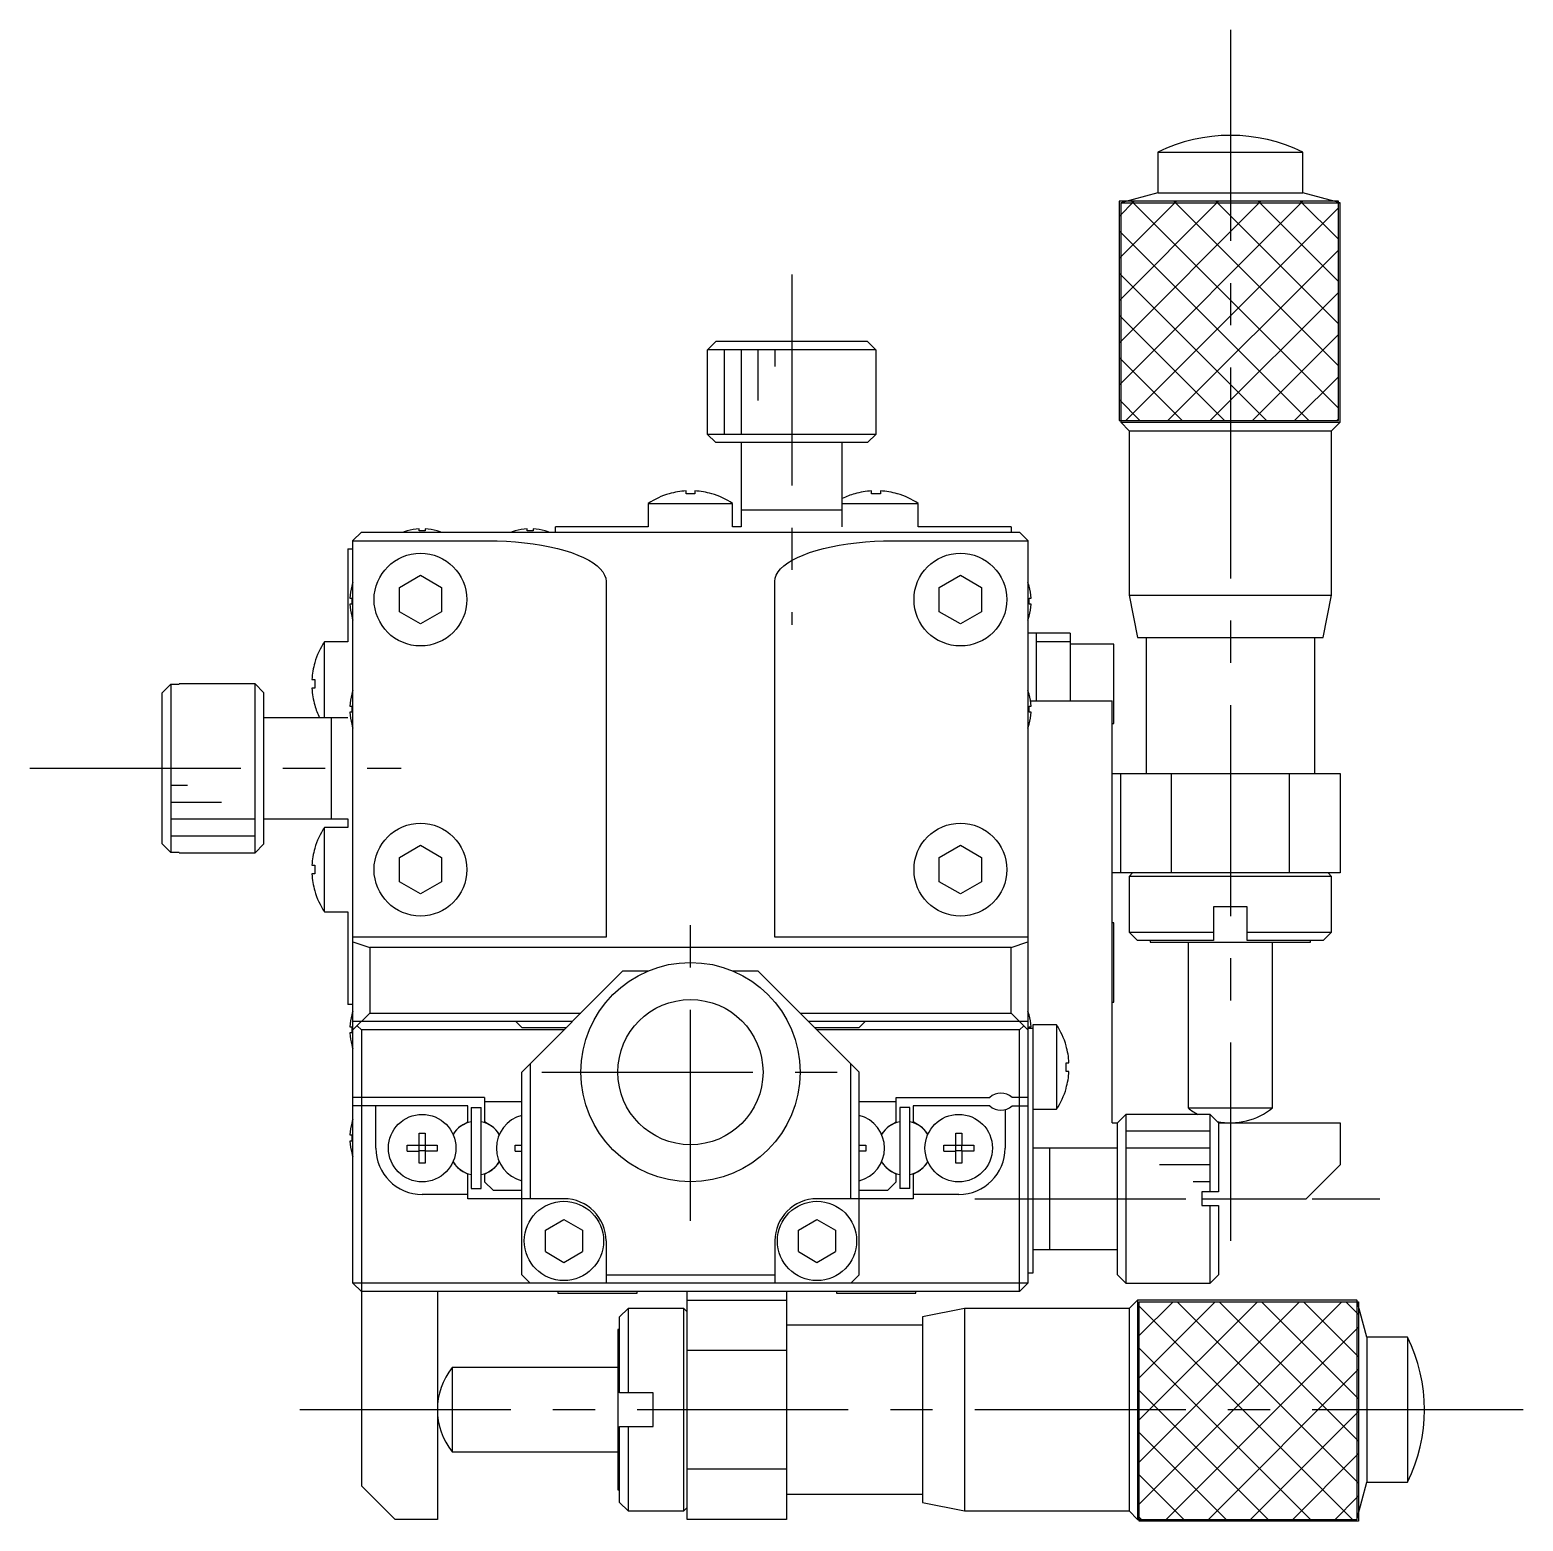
# Model space of a CAD drawing. Extents: x -367 to 325, y 68 to 606.
# Drawn here: x -104.7 to -16.2, y 322.3 to 410.6 of the extents above; entities that cross this region are included whole.
import ezdxf

# ---------------------------------------------------------------- set-up
doc = ezdxf.new("R2010")
doc.units = 0
doc.header["$LTSCALE"] = 10
doc.linetypes.add('CENTER', pattern=[2, 1.25, -0.25, 0.25, -0.25])
doc.linetypes.add('DASHED', pattern=[3.5, 2, -1.5])
doc.layers.get('0').update_dxf_attribs({"linetype": 'CONTINUOUS'})
doc.layers.add('CENTER', color=1, linetype='CENTER')

msp = doc.modelspace()

# ---------------------------------------------------------------- linework, layer by layer
at = {"color": 7, "linetype": 'CONTINUOUS'}
for p, q in [((-37.835942, 403.364929), (-29.235942, 403.364929)), ((-37.835942, 403.364929), (-37.835942, 400.954418)), ((-29.235942, 400.954418), (-29.235942, 403.364929)), ((-37.835942, 400.954418), (-40.035941, 400.36493)), ((-37.835942, 400.954418), (-29.235942, 400.954418)), ((-27.035943, 400.36493), (-29.235942, 400.954418)), ((-40.035941, 400.36493), (-27.035943, 400.36493)), ((-40.035941, 400.36493), (-40.035941, 387.364929)), ((-27.035943, 387.364929), (-27.035943, 400.36493)), ((-64.519916, 391.664923), (-64.018129, 392.164923)), ((-64.018129, 392.164923), (-55.053755, 392.164923)), ((-55.053755, 392.164923), (-54.551968, 391.664923)), ((-54.551968, 391.664923), (-64.519916, 391.664923)), ((-64.519916, 391.164923), (-64.519916, 391.664923)), ((-54.551968, 391.664923), (-54.551968, 391.164923)), ((-64.535942, 391.164923), (-64.519916, 391.164923)), ((-64.535942, 391.164923), (-64.535942, 386.664923)), ((-54.551968, 391.164923), (-54.535942, 391.164923)), ((-54.535942, 386.664923), (-54.535942, 391.164923)), ((-40.035941, 387.364929), (-27.035943, 387.364929)), ((-40.035941, 387.364929), (-39.535938, 386.864927)), ((-39.535938, 386.864927), (-27.535946, 386.864927)), ((-39.535938, 386.864927), (-39.535938, 377.114922)), ((-27.535946, 386.864927), (-27.035943, 387.364929)), ((-27.535946, 377.114922), (-27.535946, 386.864927)), ((-64.535942, 386.664923), (-54.535942, 386.664923)), ((-64.535942, 386.664923), (-64.035942, 386.164923)), ((-55.035942, 386.164923), (-64.035942, 386.164923)), ((-62.535942, 386.164923), (-62.535942, 381.164923)), ((-56.535942, 381.164923), (-56.535942, 386.164923)), ((-55.035942, 386.164923), (-54.535942, 386.664923)), ((-65.795942, 383.127503), (-65.795942, 383.299875)), ((-65.275942, 383.299875), (-65.275942, 383.127503)), ((-54.795942, 383.127503), (-54.795942, 383.299875)), ((-54.275942, 383.299875), (-54.275942, 383.127503)), ((-68.035942, 382.55658), (-63.035942, 382.55658)), ((-68.035942, 382.55658), (-68.035942, 381.164923)), ((-66.794531, 383.127503), (-66.797875, 383.134358)), ((-65.275942, 383.127503), (-65.795942, 383.127503)), ((-64.274009, 383.134358), (-64.277352, 383.127503)), ((-63.035942, 381.164923), (-63.035942, 382.55658)), ((-56.535942, 382.55658), (-52.035942, 382.55658)), ((-55.794531, 383.127503), (-55.797875, 383.134358)), ((-54.275942, 383.127503), (-54.795942, 383.127503)), ((-53.274009, 383.134358), (-53.277352, 383.127503)), ((-52.035942, 381.164923), (-52.035942, 382.55658)), ((-56.535942, 382.164923), (-62.535942, 382.164923)), ((-85.035942, 380.864923), (-85.535942, 380.364923)), ((-85.035942, 380.864923), (-46.035942, 380.864923)), ((-82.322303, 380.934444), (-82.324558, 380.939067)), ((-81.615942, 380.934444), (-81.615942, 381.054782)), ((-81.255942, 380.934444), (-81.615942, 380.934444)), ((-81.255942, 381.054782), (-81.255942, 380.934444)), ((-80.547326, 380.939067), (-80.54958, 380.934444)), ((-75.922303, 380.934444), (-75.924558, 380.939067)), ((-75.215942, 380.934444), (-75.215942, 381.054782)), ((-74.855942, 380.934444), (-75.215942, 380.934444)), ((-74.855942, 381.054782), (-74.855942, 380.934444)), ((-74.147326, 380.939067), (-74.14958, 380.934444)), ((-73.535942, 380.864923), (-73.535942, 381.164923)), ((-68.035942, 381.164923), (-73.535942, 381.164923)), ((-62.535942, 381.164923), (-63.035942, 381.164923)), ((-46.535942, 381.164923), (-52.035942, 381.164923)), ((-46.535942, 381.164923), (-46.535942, 380.864923)), ((-45.535942, 380.364923), (-46.035942, 380.864923)), ((-85.835942, 379.864923), (-85.535942, 379.864923)), ((-85.835942, 379.864923), (-85.835942, 374.364923)), ((-85.535942, 336.364923), (-85.535942, 380.364923)), ((-85.535942, 380.348431), (-77.535942, 380.348431)), ((-77.535942, 380.348431), (-76.986728, 380.341001)), ((-76.986728, 380.341001), (-76.440901, 380.318757)), ((-76.440901, 380.318757), (-75.901824, 380.281835)), ((-75.901824, 380.281835), (-75.372823, 380.230463)), ((-75.372823, 380.230463), (-74.857158, 380.164959)), ((-74.857158, 380.164959), (-74.358008, 380.085725)), ((-74.358008, 380.085725), (-73.878452, 379.993251)), ((-73.878452, 379.993251), (-73.421445, 379.888106)), ((-73.421445, 379.888106), (-72.989806, 379.770939)), ((-72.989806, 379.770939), (-72.586194, 379.642473)), ((-58.485689, 379.642473), (-58.082078, 379.770939)), ((-58.082078, 379.770939), (-57.650439, 379.888106)), ((-57.650439, 379.888106), (-57.193432, 379.993251)), ((-57.193432, 379.993251), (-56.713875, 380.085725)), ((-56.713875, 380.085725), (-56.214726, 380.164959)), ((-56.214726, 380.164959), (-55.699061, 380.230463)), ((-55.699061, 380.230463), (-55.17006, 380.281835)), ((-55.17006, 380.281835), (-54.630983, 380.318757)), ((-54.630983, 380.318757), (-54.085156, 380.341001)), ((-54.085156, 380.341001), (-53.535942, 380.348431)), ((-53.535942, 380.348431), (-45.535942, 380.348431)), ((-45.535942, 380.364923), (-45.535942, 336.364923)), ((-72.586194, 379.642473), (-72.2131, 379.503498)), ((-72.2131, 379.503498), (-71.872823, 379.354873)), ((-71.872823, 379.354873), (-71.567461, 379.197513)), ((-71.567461, 379.197513), (-71.298896, 379.032388)), ((-71.298896, 379.032388), (-71.068785, 378.860517)), ((-71.068785, 378.860517), (-70.878546, 378.68296)), ((-60.193338, 378.68296), (-60.003099, 378.860517)), ((-60.003099, 378.860517), (-59.772988, 379.032388)), ((-59.772988, 379.032388), (-59.504423, 379.197513)), ((-59.504423, 379.197513), (-59.199061, 379.354873)), ((-59.199061, 379.354873), (-58.858784, 379.503498)), ((-58.858784, 379.503498), (-58.485689, 379.642473)), ((-82.785942, 377.58661), (-81.535942, 378.308298)), ((-81.535942, 378.308298), (-80.285942, 377.58661)), ((-70.878546, 378.68296), (-70.729353, 378.50081)), ((-70.729353, 378.50081), (-70.622124, 378.315191)), ((-70.622124, 378.315191), (-70.557521, 378.127247)), ((-70.557521, 378.127247), (-70.535942, 377.938138)), ((-70.535942, 377.938138), (-70.535942, 356.864923)), ((-60.535942, 377.938138), (-60.514363, 378.127247)), ((-60.535942, 356.864923), (-60.535942, 377.938138)), ((-60.514363, 378.127247), (-60.44976, 378.315191)), ((-60.44976, 378.315191), (-60.342531, 378.50081)), ((-60.342531, 378.50081), (-60.193338, 378.68296)), ((-50.785942, 377.58661), (-49.535942, 378.308298)), ((-49.535942, 378.308298), (-48.285942, 377.58661)), ((-85.610086, 377.653539), (-85.605464, 377.651284)), ((-82.785942, 376.143235), (-82.785942, 377.58661)), ((-80.285942, 377.58661), (-80.285942, 376.143235)), ((-50.785942, 376.143235), (-50.785942, 377.58661)), ((-48.285942, 377.58661), (-48.285942, 376.143235)), ((-45.46642, 377.651284), (-45.461798, 377.653539)), ((-39.535938, 377.114922), (-27.535946, 377.114922)), ((-39.535938, 377.114922), (-39.035939, 374.614923)), ((-28.035945, 374.614923), (-27.535946, 377.114922)), ((-85.725801, 376.944923), (-85.605464, 376.944923)), ((-85.605464, 376.584923), (-85.725801, 376.584923)), ((-85.605464, 376.944923), (-85.605464, 376.584923)), ((-81.535942, 375.421547), (-82.785942, 376.143235)), ((-80.285942, 376.143235), (-81.535942, 375.421547)), ((-49.535942, 375.421547), (-50.785942, 376.143235)), ((-48.285942, 376.143235), (-49.535942, 375.421547)), ((-45.46642, 376.584923), (-45.46642, 376.944923)), ((-45.46642, 376.944923), (-45.346083, 376.944923)), ((-45.346083, 376.584923), (-45.46642, 376.584923)), ((-85.605464, 375.878561), (-85.610086, 375.876307)), ((-45.461798, 375.876307), (-45.46642, 375.878561)), ((-87.227599, 369.864923), (-87.227599, 374.364923)), ((-85.835942, 374.364923), (-87.227599, 374.364923)), ((-43.035942, 374.864925), (-45.535942, 374.864925)), ((-45.035942, 370.864923), (-45.035942, 374.864925)), ((-43.035942, 374.364923), (-45.035942, 374.364923)), ((-43.035942, 374.864923), (-43.035942, 370.864923)), ((-39.035939, 374.614923), (-28.035945, 374.614923)), ((-38.535942, 374.614923), (-38.535942, 366.564923)), ((-28.535942, 366.564923), (-28.535942, 374.614923)), ((-40.435942, 374.214923), (-43.035942, 374.214923)), ((-40.435942, 369.514923), (-40.435942, 374.214923)), ((-87.805378, 373.126856), (-87.798523, 373.123512)), ((-96.835942, 371.34711), (-96.335942, 371.848897)), ((-96.335942, 371.848897), (-96.335942, 361.880948)), ((-96.335942, 371.848897), (-95.835942, 371.848897)), ((-95.835942, 371.848897), (-95.835942, 371.864923)), ((-91.335942, 371.864923), (-95.835942, 371.864923)), ((-91.335942, 361.864923), (-91.335942, 371.864923)), ((-90.835942, 371.364923), (-91.335942, 371.864923)), ((-87.970895, 372.124923), (-87.798523, 372.124923)), ((-87.798523, 372.124923), (-87.798523, 371.604923)), ((-96.835942, 362.382736), (-96.835942, 371.34711)), ((-90.835942, 371.364923), (-90.835942, 362.364923)), ((-87.798523, 371.604923), (-87.970895, 371.604923)), ((-85.610086, 371.253539), (-85.605464, 371.251284)), ((-45.46642, 371.251284), (-45.461798, 371.253539)), ((-45.380375, 370.864923), (-40.535942, 370.864923)), ((-40.535942, 345.864923), (-40.535942, 370.864923)), ((-87.798523, 370.606333), (-87.805378, 370.60299)), ((-85.725801, 370.544923), (-85.605464, 370.544923)), ((-85.605464, 370.184923), (-85.725801, 370.184923)), ((-85.605464, 370.544923), (-85.605464, 370.184923)), ((-45.46642, 370.184923), (-45.46642, 370.544923)), ((-45.46642, 370.544923), (-45.346083, 370.544923)), ((-45.346083, 370.184923), (-45.46642, 370.184923)), ((-85.835942, 369.864923), (-90.835942, 369.864923)), ((-86.835942, 369.864923), (-86.835942, 363.864923)), ((-85.605464, 369.478561), (-85.610086, 369.476307)), ((-45.461798, 369.476307), (-45.46642, 369.478561)), ((-40.535942, 369.514923), (-40.435942, 369.514923)), ((-40.535942, 366.564923), (-27.035942, 366.564923)), ((-40.035942, 360.664923), (-40.035942, 366.564923)), ((-37.035942, 366.564923), (-37.035942, 360.664923)), ((-30.035942, 360.664923), (-30.035942, 366.564923)), ((-27.035942, 366.564923), (-27.035942, 360.664923)), ((-90.835942, 363.864923), (-85.835942, 363.864923)), ((-85.835942, 363.864923), (-85.835942, 363.364923)), ((-87.227599, 358.364923), (-87.227599, 363.364923)), ((-85.835942, 363.364923), (-87.227599, 363.364923)), ((-96.335942, 361.880948), (-96.835942, 362.382736)), ((-91.335942, 361.864923), (-90.835942, 362.364923)), ((-87.805378, 362.126856), (-87.798523, 362.123512)), ((-82.785942, 361.58661), (-81.535942, 362.308298)), ((-81.535942, 362.308298), (-80.285942, 361.58661)), ((-50.785942, 361.58661), (-49.535942, 362.308298)), ((-49.535942, 362.308298), (-48.285942, 361.58661)), ((-95.835942, 361.880948), (-96.335942, 361.880948)), ((-95.835942, 361.864923), (-95.835942, 361.880948)), ((-95.835942, 361.864923), (-91.335942, 361.864923)), ((-87.970895, 361.124923), (-87.798523, 361.124923)), ((-87.798523, 361.124923), (-87.798523, 360.604923)), ((-82.785942, 360.143235), (-82.785942, 361.58661)), ((-80.285942, 361.58661), (-80.285942, 360.143235)), ((-50.785942, 360.143235), (-50.785942, 361.58661)), ((-48.285942, 361.58661), (-48.285942, 360.143235)), ((-87.798523, 360.604923), (-87.970895, 360.604923)), ((-27.035942, 360.664923), (-40.535942, 360.664923)), ((-39.335942, 360.664923), (-39.535942, 360.464923)), ((-39.535942, 360.464923), (-39.535942, 357.164923)), ((-27.535942, 360.464923), (-39.535942, 360.464923)), ((-27.535942, 360.464923), (-27.735942, 360.664923)), ((-27.535942, 357.164923), (-27.535942, 360.464923)), ((-87.798523, 359.606333), (-87.805378, 359.60299)), ((-81.535942, 359.421547), (-82.785942, 360.143235)), ((-80.285942, 360.143235), (-81.535942, 359.421547)), ((-49.535942, 359.421547), (-50.785942, 360.143235)), ((-48.285942, 360.143235), (-49.535942, 359.421547)), ((-32.535942, 358.664923), (-34.535942, 358.664923)), ((-34.535942, 358.664923), (-34.535942, 356.664923)), ((-32.535942, 356.664923), (-32.535942, 358.664923)), ((-87.227599, 358.364923), (-85.835942, 358.364923)), ((-85.835942, 358.364923), (-85.835942, 352.864923)), ((-40.435942, 357.714923), (-40.535942, 357.714923)), ((-40.435942, 353.014923), (-40.435942, 357.714923)), ((-70.535942, 356.864923), (-85.535942, 356.864923)), ((-45.535942, 356.864923), (-60.535942, 356.864923)), ((-39.535942, 357.164923), (-34.535942, 357.164923)), ((-39.535942, 357.164923), (-39.035942, 356.664923)), ((-34.535942, 356.664923), (-39.035942, 356.664923)), ((-38.285942, 356.664903), (-38.285942, 356.564923)), ((-32.535942, 357.164923), (-27.535942, 357.164923)), ((-28.035942, 356.664923), (-32.535942, 356.664923)), ((-28.785942, 356.564923), (-28.785942, 356.664903)), ((-28.035942, 356.664923), (-27.535942, 357.164923)), ((-85.535942, 356.589826), (-84.535942, 356.245498)), ((-84.535942, 356.245498), (-84.535942, 352.364923)), ((-46.535942, 356.245498), (-84.535942, 356.245498)), ((-46.535942, 356.245498), (-45.535942, 356.589826)), ((-46.535942, 352.364923), (-46.535942, 356.245498)), ((-38.285942, 356.564923), (-28.785942, 356.564923)), ((-36.035938, 356.564923), (-36.035938, 346.742432)), ((-31.035946, 346.742432), (-31.035946, 356.564923)), ((-69.535942, 354.864923), (-75.535942, 348.864923)), ((-69.535942, 354.864923), (-68.035939, 354.864923)), ((-63.035945, 354.864923), (-61.535942, 354.864923)), ((-61.535942, 354.864923), (-55.535942, 348.864923)), ((-85.535942, 352.864923), (-85.835942, 352.864923)), ((-85.610086, 352.253539), (-85.605464, 352.251284)), ((-85.535942, 351.364923), (-84.535942, 352.364923)), ((-84.535942, 352.364923), (-72.035942, 352.364923)), ((-59.035942, 352.364923), (-46.535942, 352.364923)), ((-46.535942, 352.364923), (-45.535942, 351.364923)), ((-45.46642, 352.251284), (-45.461798, 352.253539)), ((-40.535942, 353.014923), (-40.435942, 353.014923)), ((-85.725801, 351.544923), (-85.605464, 351.544923)), ((-85.605464, 351.544923), (-85.605464, 351.184923)), ((-72.535942, 351.864923), (-85.535942, 351.864923)), ((-85.285942, 351.614923), (-85.035942, 351.364923)), ((-73.035942, 351.364923), (-85.035942, 351.364923)), ((-85.035942, 351.364923), (-85.035942, 324.364923)), ((-75.535942, 351.514923), (-75.885942, 351.864923)), ((-75.535942, 351.514923), (-72.885942, 351.514923)), ((-45.535942, 351.864923), (-58.535942, 351.864923)), ((-58.185942, 351.514923), (-55.535942, 351.514923)), ((-46.035942, 351.364923), (-58.035942, 351.364923)), ((-55.185942, 351.864923), (-55.535942, 351.514923)), ((-46.035942, 351.364923), (-45.785942, 351.614923)), ((-46.035942, 335.864923), (-46.035942, 351.364923)), ((-45.535942, 351.464923), (-45.235942, 351.464923)), ((-45.463224, 351.464923), (-45.46642, 351.544923)), ((-45.46642, 351.544923), (-45.346083, 351.544923)), ((-43.844285, 351.664923), (-45.235942, 351.664923)), ((-45.235942, 351.664923), (-45.235942, 336.964923)), ((-43.844285, 351.664923), (-43.844285, 346.664923)), ((-85.605464, 351.184923), (-85.725801, 351.184923)), ((-85.605464, 350.478561), (-85.610086, 350.476307)), ((-43.273361, 350.423512), (-43.266506, 350.426856)), ((-75.535942, 336.864923), (-75.535942, 348.864923)), ((-75.035942, 349.364923), (-75.035942, 341.364923)), ((-56.035942, 341.364923), (-56.035942, 349.364923)), ((-55.535942, 336.864923), (-55.535942, 348.864923)), ((-43.273361, 348.904923), (-43.273361, 349.424923)), ((-43.273361, 349.424923), (-43.100989, 349.424923)), ((-43.100989, 348.904923), (-43.273361, 348.904923)), ((-43.266506, 347.90299), (-43.273361, 347.906333)), ((-77.735942, 347.364923), (-85.535942, 347.364923)), ((-77.735942, 347.364923), (-77.735942, 345.915728)), ((-75.535942, 347.114923), (-77.735942, 347.114923)), ((-53.335942, 347.114923), (-55.535942, 347.114923)), ((-53.335942, 347.364923), (-47.79738, 347.364923)), ((-53.335942, 345.915728), (-53.335942, 347.364923)), ((-45.535942, 347.364923), (-46.474504, 347.364923)), ((-78.735942, 346.864923), (-85.535942, 346.864923)), ((-84.185942, 344.364923), (-84.185942, 346.864923)), ((-78.735942, 345.915728), (-78.735942, 346.864923)), ((-78.535942, 346.764923), (-77.935942, 346.764923)), ((-78.535942, 346.764923), (-78.535942, 341.964923)), ((-77.935942, 341.964923), (-77.935942, 346.764923)), ((-53.135942, 346.764923), (-53.135942, 341.964923)), ((-52.535942, 346.764923), (-53.135942, 346.764923)), ((-52.535942, 341.964923), (-52.535942, 346.764923)), ((-52.335942, 346.864923), (-52.335942, 345.915728)), ((-47.79738, 346.864923), (-52.335942, 346.864923)), ((-46.885942, 346.646677), (-46.885942, 344.364923)), ((-46.474504, 346.864923), (-45.535942, 346.864923)), ((-45.235942, 346.664923), (-43.844285, 346.664923)), ((-39.735942, 346.364923), (-40.235942, 345.864923)), ((-34.735942, 346.364923), (-39.735942, 346.364923)), ((-39.735942, 346.364923), (-39.735942, 336.364923)), ((-36.035938, 346.742432), (-31.035946, 346.742432)), ((-34.735942, 341.764923), (-34.735942, 346.364923)), ((-34.235942, 345.864923), (-34.735942, 346.364923)), ((-85.610086, 345.853539), (-85.605464, 345.851284)), ((-81.615942, 345.251284), (-81.255942, 345.251284)), ((-81.615942, 344.544923), (-81.615942, 345.251284)), ((-81.255942, 345.251284), (-81.255942, 344.544923)), ((-78.996037, 345.765562), (-78.735942, 345.915728)), ((-77.475847, 345.765562), (-77.735942, 345.915728)), ((-53.596037, 345.765562), (-53.335942, 345.915728)), ((-52.075847, 345.765562), (-52.335942, 345.915728)), ((-49.815942, 345.251284), (-49.455942, 345.251284)), ((-49.815942, 344.544923), (-49.815942, 345.251284)), ((-49.455942, 345.251284), (-49.455942, 344.544923)), ((-40.535942, 345.864923), (-40.235942, 345.864923)), ((-40.235942, 336.864923), (-40.235942, 345.864923)), ((-34.235942, 345.864923), (-34.235942, 341.764923)), ((-34.235942, 345.864923), (-27.035942, 345.864923)), ((-27.035942, 345.864923), (-27.035942, 343.364923)), ((-85.725801, 345.144923), (-85.605464, 345.144923)), ((-85.605464, 344.784923), (-85.725801, 344.784923)), ((-85.605464, 345.144923), (-85.605464, 344.784923)), ((-82.322303, 344.544923), (-81.615942, 344.544923)), ((-82.322303, 344.184923), (-82.322303, 344.544923)), ((-81.60557, 344.534551), (-81.615942, 344.544923)), ((-81.60557, 344.534551), (-81.266314, 344.534551)), ((-81.60557, 344.195295), (-81.60557, 344.534551)), ((-81.266314, 344.534551), (-81.255942, 344.544923)), ((-81.266314, 344.534551), (-81.266314, 344.195295)), ((-81.255942, 344.544923), (-80.54958, 344.544923)), ((-80.54958, 344.544923), (-80.54958, 344.184923)), ((-75.922303, 344.544923), (-75.502418, 344.544923)), ((-75.922303, 344.184923), (-75.922303, 344.544923)), ((-55.535942, 344.544923), (-55.14958, 344.544923)), ((-55.14958, 344.544923), (-55.14958, 344.184923)), ((-50.522303, 344.544923), (-49.815942, 344.544923)), ((-50.522303, 344.184923), (-50.522303, 344.544923)), ((-49.80557, 344.534551), (-49.815942, 344.544923)), ((-49.80557, 344.534551), (-49.466314, 344.534551)), ((-49.80557, 344.195295), (-49.80557, 344.534551)), ((-49.466314, 344.534551), (-49.455942, 344.544923)), ((-49.466314, 344.534551), (-49.466314, 344.195295)), ((-49.455942, 344.544923), (-48.74958, 344.544923)), ((-48.74958, 344.544923), (-48.74958, 344.184923)), ((-40.235942, 344.364923), (-45.235942, 344.364923)), ((-44.235942, 338.364923), (-44.235942, 344.364923)), ((-85.605464, 344.078561), (-85.610086, 344.076307)), ((-82.322303, 344.184923), (-81.615942, 344.184923)), ((-81.60557, 344.195295), (-81.615942, 344.184923)), ((-81.615942, 343.478561), (-81.615942, 344.184923)), ((-81.255942, 343.478561), (-81.615942, 343.478561)), ((-81.266314, 344.195295), (-81.60557, 344.195295)), ((-81.266314, 344.195295), (-81.255942, 344.184923)), ((-81.255942, 344.184923), (-81.255942, 343.478561)), ((-80.54958, 344.184923), (-81.255942, 344.184923)), ((-75.922303, 344.184923), (-75.535942, 344.184923)), ((-55.14958, 344.184923), (-55.535942, 344.184923)), ((-50.522303, 344.184923), (-49.815942, 344.184923)), ((-49.80557, 344.195295), (-49.815942, 344.184923)), ((-49.815942, 343.478561), (-49.815942, 344.184923)), ((-49.455942, 343.478561), (-49.815942, 343.478561)), ((-49.466314, 344.195295), (-49.80557, 344.195295)), ((-49.466314, 344.195295), (-49.455942, 344.184923)), ((-49.455942, 344.184923), (-49.455942, 343.478561)), ((-48.74958, 344.184923), (-49.455942, 344.184923)), ((-78.735942, 342.814117), (-78.996037, 342.964283)), ((-78.735942, 341.364923), (-78.735942, 342.814117)), ((-77.735942, 342.814117), (-77.475847, 342.964283)), ((-77.735942, 342.814117), (-77.735942, 342.364923)), ((-53.335942, 342.814117), (-53.596037, 342.964283)), ((-53.335942, 342.364923), (-53.335942, 342.814117)), ((-52.335942, 342.814117), (-52.075847, 342.964283)), ((-52.335942, 342.814117), (-52.335942, 341.364923)), ((-29.035942, 341.364923), (-27.035942, 343.364923)), ((-78.735942, 341.614923), (-81.435942, 341.614923)), ((-78.535942, 341.964923), (-77.935942, 341.964923)), ((-77.735942, 342.364923), (-77.235942, 341.864923)), ((-77.235942, 341.864923), (-75.535942, 341.864923)), ((-55.535942, 341.864923), (-53.835942, 341.864923)), ((-53.835942, 341.864923), (-53.335942, 342.364923)), ((-52.535942, 341.964923), (-53.135942, 341.964923)), ((-49.635942, 341.614923), (-52.335942, 341.614923)), ((-35.235942, 341.764923), (-35.235942, 340.964923)), ((-34.235942, 341.764923), (-35.235942, 341.764923)), ((-73.035942, 341.364923), (-78.735942, 341.364923)), ((-52.335942, 341.364923), (-58.035942, 341.364923)), ((-35.235942, 341.364923), (-29.035942, 341.364923)), ((-35.235942, 340.964923), (-34.235942, 340.964923)), ((-34.735942, 336.364923), (-34.735942, 340.964923)), ((-34.235942, 340.964923), (-34.235942, 336.864923)), ((-74.135942, 339.500008), (-73.035942, 340.135093)), ((-73.035942, 340.135093), (-71.935942, 339.500008)), ((-59.135942, 339.500008), (-58.035942, 340.135093)), ((-58.035942, 340.135093), (-56.935942, 339.500008)), ((-74.135942, 338.229837), (-74.135942, 339.500008)), ((-71.935942, 339.500008), (-71.935942, 338.229837)), ((-59.135942, 338.229837), (-59.135942, 339.500008)), ((-56.935942, 339.500008), (-56.935942, 338.229837)), ((-74.135942, 338.229837), (-73.035942, 337.594752)), ((-73.035942, 337.594752), (-71.935942, 338.229837)), ((-70.535942, 338.864923), (-70.535942, 336.364923)), ((-60.535942, 338.864923), (-60.535942, 336.364923)), ((-59.135942, 338.229837), (-58.035942, 337.594752)), ((-58.035942, 337.594752), (-56.935942, 338.229837)), ((-45.235942, 338.364923), (-40.235942, 338.364923)), ((-85.035942, 335.864923), (-85.535942, 336.364923)), ((-45.535942, 336.364923), (-85.535942, 336.364923)), ((-75.535942, 336.864923), (-75.035942, 336.364923)), ((-70.535942, 336.864923), (-60.535942, 336.864923)), ((-56.035942, 336.364923), (-55.535942, 336.864923)), ((-46.035942, 335.864923), (-45.535942, 336.364923)), ((-45.235942, 336.964923), (-45.535942, 336.964923)), ((-40.235942, 336.864923), (-39.735942, 336.364923)), ((-39.735942, 336.364923), (-34.735942, 336.364923)), ((-34.735942, 336.364923), (-34.235942, 336.864923)), ((-46.035942, 335.864923), (-85.035942, 335.864923)), ((-80.535942, 335.864923), (-80.535942, 322.364923)), ((-73.385942, 335.864923), (-73.385942, 335.764923)), ((-73.385942, 335.764923), (-68.685942, 335.764923)), ((-68.685942, 335.764923), (-68.685942, 335.864923)), ((-65.735942, 322.364923), (-65.735942, 335.864923)), ((-59.835942, 335.864923), (-59.835942, 322.364923)), ((-56.885942, 335.864923), (-56.885942, 335.764923)), ((-56.885942, 335.764923), (-52.185942, 335.764923)), ((-52.185942, 335.764923), (-52.185942, 335.864923)), ((-69.235942, 334.864923), (-69.735942, 334.364923)), ((-69.235942, 334.864923), (-69.235942, 329.864923)), ((-65.935942, 334.864923), (-69.235942, 334.864923)), ((-65.735942, 334.664923), (-65.935942, 334.864923)), ((-65.935942, 322.864923), (-65.935942, 334.864923)), ((-65.735942, 335.364923), (-59.835942, 335.364923)), ((-49.285943, 334.864919), (-51.785942, 334.36492)), ((-49.285943, 334.864919), (-49.285943, 322.864927)), ((-39.535938, 334.864919), (-49.285943, 334.864919)), ((-39.035936, 335.364922), (-39.535938, 334.864919)), ((-39.535938, 334.864919), (-39.535938, 322.864927)), ((-39.035936, 335.364922), (-39.035936, 322.364924)), ((-26.035935, 335.364922), (-39.035936, 335.364922)), ((-26.035935, 335.364922), (-26.035935, 322.364924)), ((-25.446447, 333.164923), (-26.035935, 335.364922)), ((-69.735942, 329.864923), (-69.735942, 334.364923)), ((-51.785942, 333.864923), (-59.835942, 333.864923)), ((-51.785942, 334.36492), (-51.785942, 323.364926)), ((-69.835942, 333.614923), (-69.835942, 324.114923)), ((-69.735961, 333.614923), (-69.835942, 333.614923)), ((-25.446447, 333.164923), (-25.446447, 324.564923)), ((-23.035936, 333.164923), (-25.446447, 333.164923)), ((-23.035936, 333.164923), (-23.035936, 324.564923)), ((-59.835942, 332.364923), (-65.735942, 332.364923)), ((-79.658433, 331.364919), (-79.658433, 326.364927)), ((-69.835942, 331.364919), (-79.658433, 331.364919)), ((-67.735942, 329.864923), (-69.735942, 329.864923)), ((-67.735942, 327.864923), (-67.735942, 329.864923)), ((-69.735942, 323.364923), (-69.735942, 327.864923)), ((-69.735942, 327.864923), (-67.735942, 327.864923)), ((-69.235942, 327.864923), (-69.235942, 322.864923)), ((-79.658433, 326.364927), (-69.835942, 326.364927)), ((-65.735942, 325.364923), (-59.835942, 325.364923)), ((-85.035942, 324.364923), (-83.035942, 322.364923)), ((-69.835942, 324.114923), (-69.735961, 324.114923)), ((-26.035935, 322.364924), (-25.446447, 324.564923)), ((-25.446447, 324.564923), (-23.035936, 324.564923)), ((-69.735942, 323.364923), (-69.235942, 322.864923)), ((-65.935942, 322.864923), (-65.735942, 323.064923)), ((-59.835942, 323.864923), (-51.785942, 323.864923)), ((-51.785942, 323.364926), (-49.285943, 322.864927)), ((-80.535942, 322.364923), (-83.035942, 322.364923)), ((-69.235942, 322.864923), (-65.935942, 322.864923)), ((-59.835942, 322.364923), (-65.735942, 322.364923)), ((-49.285943, 322.864927), (-39.535938, 322.864927)), ((-39.535938, 322.864927), (-39.035936, 322.364924)), ((-39.035936, 322.364924), (-26.035935, 322.364924))]:
    msp.add_line(p, q, dxfattribs=at)
at = {"color": 3, "linetype": 'CONTINUOUS'}
for p, q in [((-40.135941, 399.563194), (-39.234206, 400.46493)), ((-40.135941, 397.063194), (-36.734206, 400.46493)), ((-40.135941, 394.563194), (-34.234206, 400.46493)), ((-40.135941, 392.063194), (-31.734206, 400.46493)), ((-40.135941, 389.563194), (-29.234206, 400.46493)), ((-39.734207, 387.464929), (-27.135943, 400.063192)), ((-39.393917, 400.46493), (-27.135943, 388.206955)), ((-36.893917, 400.46493), (-27.135943, 390.706955)), ((-34.393917, 400.46493), (-27.135943, 393.206955)), ((-31.893917, 400.46493), (-27.135943, 395.706955)), ((-29.393917, 400.46493), (-27.135943, 398.206955)), ((-40.135941, 398.706953), (-28.893916, 387.464929)), ((-37.234207, 387.464929), (-27.135943, 397.563192)), ((-40.135941, 396.206953), (-31.393916, 387.464929)), ((-34.734207, 387.464929), (-27.135943, 395.063192)), ((-40.135941, 393.706953), (-33.893916, 387.464929)), ((-32.234207, 387.464929), (-27.135943, 392.563192)), ((-63.535942, 391.664923), (-63.535942, 386.664923)), ((-62.535942, 391.664923), (-62.535942, 386.664923)), ((-61.535942, 391.664923), (-61.535942, 388.664923)), ((-60.535942, 391.664923), (-60.535942, 390.664923)), ((-40.135941, 391.206953), (-36.393916, 387.464929)), ((-29.734207, 387.464929), (-27.135943, 390.063192)), ((-40.135941, 388.706953), (-38.893916, 387.464929)), ((-27.234207, 387.464929), (-27.135943, 387.563192)), ((-96.335942, 365.864923), (-95.335942, 365.864923)), ((-96.335942, 364.864923), (-93.335942, 364.864923)), ((-96.335942, 363.864923), (-91.335942, 363.864923)), ((-96.335942, 362.864923), (-91.335942, 362.864923)), ((-34.735942, 345.364923), (-39.735942, 345.364923)), ((-34.735942, 344.364923), (-39.735942, 344.364923)), ((-34.735942, 343.364923), (-37.735942, 343.364923)), ((-34.735942, 342.364923), (-35.735942, 342.364923)), ((-38.935936, 333.263199), (-36.934214, 335.264922)), ((-38.935936, 330.763199), (-34.434214, 335.264922)), ((-38.935936, 328.263199), (-31.934214, 335.264922)), ((-38.935936, 325.763199), (-29.434214, 335.264922)), ((-38.935936, 323.263199), (-26.934214, 335.264922)), ((-38.935936, 335.006948), (-26.193911, 322.264924)), ((-36.693909, 335.264922), (-25.935935, 324.506947)), ((-34.193909, 335.264922), (-25.935935, 327.006947)), ((-31.693909, 335.264922), (-25.935935, 329.506947)), ((-29.193909, 335.264922), (-25.935935, 332.006947)), ((-26.693909, 335.264922), (-25.935935, 334.506947)), ((-37.434212, 322.264924), (-25.935935, 333.7632)), ((-38.935936, 332.506948), (-28.693911, 322.264924)), ((-34.934212, 322.264924), (-25.935935, 331.2632)), ((-38.935936, 330.006948), (-31.193911, 322.264924)), ((-32.434212, 322.264924), (-25.935935, 328.7632)), ((-38.935936, 327.506948), (-33.693911, 322.264924)), ((-29.934212, 322.264924), (-25.935935, 326.2632)), ((-38.935936, 325.006948), (-36.193911, 322.264924)), ((-27.434212, 322.264924), (-25.935935, 323.7632)), ((-38.935936, 322.506948), (-38.693911, 322.264924))]:
    msp.add_line(p, q, dxfattribs=at)
at = {"color": 3, "linetype": 'DASHED'}
for p, q in [((-27.135943, 400.46493), (-40.135941, 400.46493)), ((-40.135941, 400.46493), (-40.135941, 387.464929)), ((-27.135943, 387.464929), (-27.135943, 400.46493)), ((-40.135941, 387.464929), (-27.135943, 387.464929)), ((-38.935936, 322.264924), (-38.935936, 335.264922)), ((-38.935936, 335.264922), (-25.935935, 335.264922)), ((-25.935935, 335.264922), (-25.935935, 322.264924)), ((-25.935935, 322.264924), (-38.935936, 322.264924))]:
    msp.add_line(p, q, dxfattribs=at)
at = {"color": 7, "linetype": 'CONTINUOUS'}
for centre, radius in [((-81.535942, 376.864923), 2.75), ((-49.535942, 376.864923), 2.75), ((-81.535942, 360.864923), 2.75), ((-49.535942, 360.864923), 2.75), ((-65.535942, 348.864923), 6.499999), ((-65.535942, 348.864923), 4.3), ((-81.435942, 344.364923), 2), ((-49.635942, 344.364923), 2), ((-73.035942, 338.864923), 2.35), ((-58.035942, 338.864923), 2.35)]:
    msp.add_circle(centre, radius, dxfattribs=at)
for centre, radius, start, end in [((-33.53594, 394.619928), 9.745001, 63.816215, 116.183798), ((-65.535942, 378.814923), 4.492483, 93.317816, 106.26943), ((-65.535942, 378.814923), 4.492483, 73.73057, 86.682184), ((-54.535942, 378.814923), 4.492483, 93.317816, 106.26943), ((-54.535942, 378.814923), 4.492483, 73.73057, 86.682184), ((-65.535942, 378.814923), 4.5, 106.285843, 123.748989), ((-65.535942, 378.814923), 4.5, 56.251011, 73.714157), ((-54.535942, 378.814923), 4.5, 106.285843, 116.3878), ((-54.535942, 378.814923), 4.5, 56.251011, 73.714157), ((-81.435942, 377.864923), 3.2, 106.122533, 110.364135), ((-81.435942, 377.864923), 3.194933, 93.229709, 106.106712), ((-81.435942, 377.864923), 3.194933, 73.893288, 86.770291), ((-81.435942, 377.864923), 3.2, 69.635865, 73.877467), ((-75.035942, 377.864923), 3.2, 106.122533, 110.364135), ((-75.035942, 377.864923), 3.194933, 93.229709, 106.106712), ((-75.035942, 377.864923), 3.194933, 73.893288, 86.770291), ((-75.035942, 377.864923), 3.2, 69.635865, 73.877467), ((-82.535942, 376.764923), 3.194933, 163.893288, 176.770291), ((-82.535942, 376.764923), 3.2, 159.635865, 163.877467), ((-48.535942, 376.764923), 3.2, 16.122533, 20.364135), ((-48.535942, 376.764923), 3.194933, 3.229709, 16.106712), ((-82.535942, 376.764923), 3.194933, 183.229709, 196.106712), ((-48.535942, 376.764923), 3.194933, 343.893288, 356.770291), ((-82.535942, 376.764923), 3.2, 196.122533, 200.364135), ((-48.535942, 376.764923), 3.2, 339.635865, 343.877467), ((-83.485942, 371.864923), 4.5, 146.251011, 163.714157), ((-83.485942, 371.864923), 4.492483, 163.73057, 176.682184), ((-83.485942, 371.864923), 4.492483, 183.317816, 196.26943), ((-82.535942, 370.364923), 3.194933, 163.893288, 176.770291), ((-82.535942, 370.364923), 3.2, 159.635865, 163.877467), ((-48.535942, 370.364923), 3.2, 16.122533, 20.364135), ((-48.535942, 370.364923), 3.194933, 3.229709, 16.106712), ((-83.485942, 371.864923), 4.5, 196.285843, 206.3878), ((-82.535942, 370.364923), 3.194933, 183.229709, 196.106712), ((-48.535942, 370.364923), 3.194933, 343.893288, 356.770291), ((-82.535942, 370.364923), 3.2, 196.122533, 200.364135), ((-48.535942, 370.364923), 3.2, 339.635865, 343.877467), ((-83.485942, 360.864923), 4.5, 146.251011, 163.714157), ((-83.485942, 360.864923), 4.492483, 163.73057, 176.682184), ((-83.485942, 360.864923), 4.492483, 183.317816, 196.26943), ((-83.485942, 360.864923), 4.5, 196.285843, 213.748989), ((-82.535942, 351.364923), 3.194933, 163.893288, 176.770291), ((-82.535942, 351.364923), 3.2, 159.635865, 163.877467), ((-48.535942, 351.364923), 3.2, 16.122533, 20.364135), ((-48.535942, 351.364923), 3.194933, 3.229709, 16.106712), ((-47.585942, 349.164923), 4.5, 16.285843, 33.748989), ((-82.535942, 351.364923), 3.194933, 183.229709, 196.106712), ((-82.535942, 351.364923), 3.2, 196.122533, 200.364135), ((-47.585942, 349.164923), 4.492483, 3.317816, 16.26943), ((-47.585942, 349.164923), 4.492483, 343.73057, 356.682184), ((-47.585942, 349.164923), 4.5, 326.251011, 343.714157), ((-47.135942, 346.614923), 1, 48.590378, 131.409622), ((-82.535942, 344.964923), 3.2, 159.635865, 163.877467), ((-75.035942, 344.364923), 2, 104.477512, 255.522488), ((-56.035942, 344.364923), 2, 284.477512, 75.522488), ((-47.135942, 347.614923), 1, 228.590378, 311.409622), ((-33.535939, 349.864927), 3.999997, 231.317795, 241.0452), ((-33.535939, 349.864927), 3.999997, 258.813592, 308.682173), ((-82.535942, 344.964923), 3.194933, 163.893288, 176.770291), ((-78.121037, 344.250018), 1.75, 120, 148.118467), ((-78.235941, 344.364923), 1.5875, 100.89309, 149.566818), ((-78.235941, 344.364923), 1.5875, 30.433263, 79.106984), ((-78.350847, 344.250018), 1.75, 31.881533, 60), ((-52.721037, 344.250018), 1.75, 120, 148.118467), ((-52.835943, 344.364923), 1.5875, 100.893016, 149.566737), ((-52.835943, 344.364923), 1.5875, 30.433182, 79.10691), ((-52.950847, 344.250018), 1.75, 31.881533, 60), ((-82.535942, 344.964923), 3.194933, 183.229709, 196.106712), ((-81.435942, 344.364923), 2.75, 180, 270), ((-49.635942, 344.364923), 2.75, 270, 0), ((-82.535942, 344.964923), 3.2, 196.122533, 200.364135), ((-78.121037, 344.479828), 1.75, 211.881533, 240), ((-78.235941, 344.364923), 1.5875, 210.433182, 259.10691), ((-78.235941, 344.364923), 1.5875, 280.893016, 329.566737), ((-78.350847, 344.479828), 1.75, 300, 328.118467), ((-52.721037, 344.479828), 1.75, 211.881533, 240), ((-52.835943, 344.364923), 1.5875, 210.433263, 259.106984), ((-52.835943, 344.364923), 1.5875, 280.89309, 329.566818), ((-52.950847, 344.479828), 1.75, 300, 328.118467), ((-73.035942, 338.864923), 2.5, 0, 90), ((-58.035942, 338.864923), 2.5, 90, 180), ((-31.780936, 328.86492), 9.745001, 333.816215, 26.183798), ((-76.535937, 328.86492), 3.999997, 141.317795, 218.682173)]:
    msp.add_arc(centre, radius, start, end, dxfattribs=at)
at = {"layer": 'CENTER', "color": 1, "linetype": 'CENTER'}
for p, q in [((-33.535942, 410.614926), (-33.535942, 338.864926)), ((-59.535942, 396.114926), (-59.535942, 375.364926)), ((-104.685938, 366.864923), (-82.685938, 366.864923)), ((-65.535942, 340.064924), (-65.535942, 357.664921)), ((-74.335941, 348.864923), (-56.735943, 348.864923)), ((-48.685938, 341.364923), (-24.685938, 341.364923)), ((-16.185938, 328.864923), (-88.935938, 328.864923))]:
    msp.add_line(p, q, dxfattribs=at)

doc.saveas('drawing.dxf')
